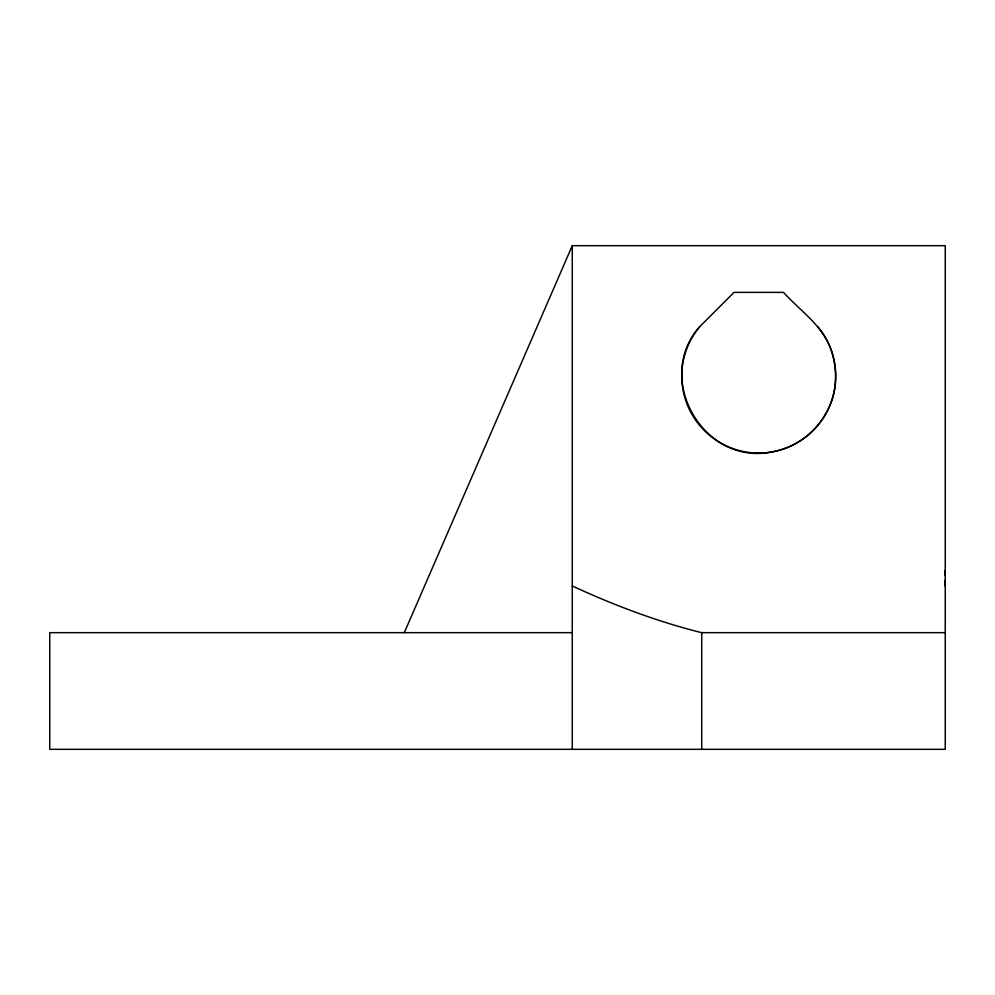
<?xml version="1.0" encoding="UTF-8"?>
<svg xmlns="http://www.w3.org/2000/svg" width="995" height="995" viewBox="0 0 995 995"><rect width="100%" height="100%" fill="white"/><g stroke="black" fill="none" stroke-linecap="round" stroke-linejoin="round"><path stroke-width="1.49" d="M945.25 585.98L945.25 580.035M945.25 575.595L945.25 570.259M404.306 632.671L572.262 245.69L945.25 245.69L945.25 749.31L49.75 749.31L49.75 632.671L572.262 632.671M699.783 326.609C653.155 378.51 703.851 466.332 772.12 451.892C803.301 446.519 829.183 420.624 834.569 389.455C836.646 376.135 835.452 362.516 831.086 349.755C822.629 325.427 800.055 310.763 783.5 292.381L734.011 292.381L699.783 326.609A76.976 76.976 0 0 0 705.928 432.079A76.976 76.976 0 0 0 811.584 432.079A76.976 76.976 0 0 0 817.728 326.609M572.262 585.98C614.002 605.184 657.073 621.576 701.724 632.671L945.25 632.671M701.724 632.671L701.724 749.31M572.262 245.69L572.262 749.31"/></g></svg>
